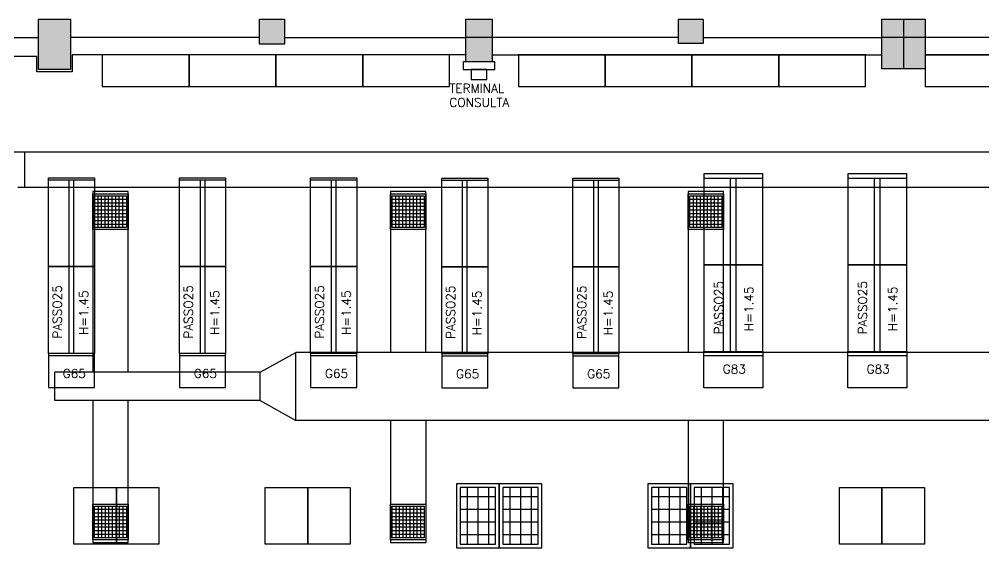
# Model space of a CAD drawing. Header units: metres. Extents: x -367 to 374, y -238 to 224.
# Drawn here: x 214 to 227.61, y 215.21 to 222.67 of the extents above; entities that cross this region are included whole.
import ezdxf
from ezdxf.enums import TextEntityAlignment as Align

# ---------------------------------------------------------------- set-up
doc = ezdxf.new("R2010")
doc.units = ezdxf.units.M
for name, color, linetype in [('ELE-ALIMENTADORES', 160, 'Continuous'), ('LA_BAU_BASES GERAIS_R00$0$ARQ-XREF-ATT', 8, 'Continuous'), ('LA_BAU_BASES GERAIS_R00$0$BASE', 253, 'Continuous'), ('LA_BAU_BASES GERAIS_R00$0$dutos', 31, 'Continuous')]:
    doc.layers.add(name, color=color, linetype=linetype)
doc.styles.add('LA_BAU_BASES GERAIS_R00$0$LA_BAU_MERC_R01$0$R40-125-RS', font='romans.shx', dxfattribs={"height": 0.1248})
doc.styles.add('LA_BAU_BASES GERAIS_R00$0$LA_BAU_MERC_R01$0$RS80', font='ROMANS', dxfattribs={"height": 0.18})
doc.styles.add('LA_BAU_BASES GERAIS_R00$0$R60-125-RS', font='romans.shx', dxfattribs={"height": 0.19})
doc.styles.add('LA_BAU_BASES GERAIS_R00$0$R80-100-RS', font='romans.shx', dxfattribs={"height": 0.203})

# ---------------------------------------------------------------- blocks, each defined once
blk = doc.blocks.new('LA_BAU_BASES GERAIS_R00$0$LA_BAU_ALVENARIA TÉRREO_R01')
at = {"layer": 'LA_BAU_BASES GERAIS_R00$0$BASE', "linetype": 'Continuous'}
h = blk.add_hatch(color=256, dxfattribs=at)
h.dxf.hatch_style = 1
h.paths.add_polyline_path([(214.72, 222.67), (214.27, 222.67), (214.27, 221.96), (214.72, 221.96)])
h = blk.add_hatch(color=256, dxfattribs=at)
h.dxf.hatch_style = 1
h.paths.add_polyline_path([(217.74, 222.67), (217.39, 222.67), (217.39, 222.32), (217.74, 222.32)])
h = blk.add_hatch(color=256, dxfattribs=at)
h.dxf.hatch_style = 1
h.paths.add_polyline_path([(220.67, 222.67), (220.3, 222.67), (220.3, 222.42), (220.67, 222.42)])
h = blk.add_hatch(color=256, dxfattribs=at)
h.dxf.hatch_style = 1
h.paths.add_polyline_path([(223.65, 222.67), (223.3, 222.67), (223.3, 222.33), (223.65, 222.33)])
h = blk.add_hatch(color=256, dxfattribs=at)
h.dxf.hatch_style = 1
h.paths.add_polyline_path([(226.475, 222.67), (226.17, 222.67), (226.17, 222.42), (226.475, 222.42)])
h = blk.add_hatch(color=256, dxfattribs=at)
h.dxf.hatch_style = 1
h.paths.add_polyline_path([(226.78, 222.67), (226.475, 222.67), (226.475, 222.42), (226.78, 222.42)])
h = blk.add_hatch(color=256, dxfattribs=at)
h.dxf.hatch_style = 1
h.paths.add_polyline_path([(220.67, 222.42), (220.3, 222.42), (220.3, 222.07), (220.67, 222.07)])
h = blk.add_hatch(color=256, dxfattribs=at)
h.dxf.hatch_style = 1
h.paths.add_polyline_path([(226.475, 222.42), (226.17, 222.42), (226.17, 221.97), (226.475, 221.97)])
h = blk.add_hatch(color=256, dxfattribs=at)
h.dxf.hatch_style = 1
h.paths.add_polyline_path([(226.78, 222.42), (226.475, 222.42), (226.475, 221.97), (226.78, 221.97)])
for p, q in [((220.3, 222.67), (220.67, 222.67)), ((220.3, 222.07), (220.3, 222.67)), ((220.67, 222.67), (220.67, 222.07)), ((226.17, 222.67), (226.78, 222.67)), ((226.17, 221.97), (226.17, 222.67)), ((226.475, 222.67), (226.475, 221.97)), ((226.78, 222.67), (226.78, 221.97)), ((211.75, 222.415), (214.27, 222.415)), ((217.39, 222.415), (214.72, 222.415)), ((217.74, 222.415), (220.3, 222.415)), ((220.3, 222.42), (220.67, 222.42)), ((223.3, 222.415), (220.67, 222.415)), ((223.65, 222.415), (226.17, 222.415)), ((226.17, 222.42), (226.78, 222.42)), ((229.41, 222.415), (226.78, 222.415)), ((220.67, 222.17), (226.17, 222.17)), ((226.78, 222.17), (232.28, 222.17)), ((220.67, 222.07), (220.3, 222.07)), ((226.78, 221.97), (226.17, 221.97))]:
    blk.add_line(p, q, dxfattribs=at)
for points in [[(214.27, 222.67), (214.72, 222.67), (214.72, 221.96), (214.27, 221.96)], [(217.74, 222.32), (217.39, 222.32), (217.39, 222.67), (217.74, 222.67)], [(223.3, 222.33), (223.3, 222.67), (223.65, 222.67), (223.65, 222.33)]]:
    blk.add_lwpolyline(points, close=True, dxfattribs=at)
blk.add_lwpolyline([(220.3, 222.17), (214.745, 222.17), (214.745, 221.93), (214.245, 221.93), (214.245, 222.145), (200.32, 222.145)], dxfattribs=at)
blk = doc.blocks.new('LA_BAU_BASES GERAIS_R00$0$LA_BAU_MERC_R01')
at = {"layer": 'LA_BAU_BASES GERAIS_R00$0$BASE'}
for p, q in [((215.17, 222.17), (215.17, 221.72)), ((216.395, 222.17), (215.17, 222.17)), ((216.395, 221.72), (216.395, 222.17)), ((216.395, 222.17), (216.395, 221.72)), ((217.62, 222.17), (216.395, 222.17)), ((217.62, 222.17), (217.62, 221.72)), ((218.845, 222.17), (217.62, 222.17)), ((217.62, 221.72), (217.62, 222.17)), ((218.845, 222.17), (218.845, 221.72)), ((220.07, 222.17), (218.845, 222.17)), ((218.845, 221.72), (218.845, 222.17)), ((220.07, 221.72), (220.07, 222.17)), ((221.041, 222.17), (221.041, 221.72)), ((222.266, 222.17), (221.041, 222.17)), ((222.266, 221.72), (222.266, 222.17)), ((222.266, 222.17), (222.266, 221.72)), ((223.491, 222.17), (222.266, 222.17)), ((223.491, 222.17), (223.491, 221.72)), ((224.716, 222.17), (223.491, 222.17)), ((223.491, 221.72), (223.491, 222.17)), ((224.716, 222.17), (224.716, 221.72)), ((225.941, 222.17), (224.716, 222.17)), ((224.716, 221.72), (224.716, 222.17)), ((225.941, 221.72), (225.941, 222.17)), ((226.78, 222.17), (226.78, 221.72)), ((228.005, 222.17), (226.78, 222.17)), ((220.71, 222.07), (220.26, 222.07)), ((220.26, 222.07), (220.26, 221.96)), ((220.26, 221.96), (220.71, 221.96)), ((220.595, 221.96), (220.375, 221.96)), ((220.375, 221.96), (220.375, 221.82)), ((220.595, 221.82), (220.595, 221.96)), ((220.71, 221.96), (220.71, 222.07)), ((220.375, 221.82), (220.595, 221.82)), ((215.17, 221.72), (216.395, 221.72)), ((216.395, 221.72), (217.62, 221.72)), ((217.62, 221.72), (218.845, 221.72)), ((218.845, 221.72), (220.07, 221.72)), ((221.041, 221.72), (222.266, 221.72)), ((222.266, 221.72), (223.491, 221.72)), ((223.491, 221.72), (224.716, 221.72)), ((224.716, 221.72), (225.941, 221.72)), ((226.78, 221.72), (228.005, 221.72)), ((214.41, 220.405), (215.06, 220.405)), ((214.41, 219.18), (214.41, 220.405)), ((214.705, 219.18), (214.705, 220.405)), ((214.765, 220.405), (214.765, 219.18)), ((215.06, 220.405), (215.06, 219.18)), ((216.26, 220.405), (216.91, 220.405)), ((216.26, 219.18), (216.26, 220.405)), ((216.555, 219.18), (216.555, 220.405)), ((216.615, 220.405), (216.615, 219.18)), ((216.91, 220.405), (216.91, 219.18)), ((218.11, 220.405), (218.76, 220.405)), ((218.11, 219.18), (218.11, 220.405)), ((218.405, 219.18), (218.405, 220.405)), ((218.465, 220.405), (218.465, 219.18)), ((218.76, 220.405), (218.76, 219.18)), ((219.96, 220.4), (220.61, 220.4)), ((219.96, 219.175), (219.96, 220.4)), ((220.255, 219.175), (220.255, 220.4)), ((220.315, 220.4), (220.315, 219.175)), ((220.61, 220.4), (220.61, 219.175)), ((221.81, 220.4), (222.46, 220.4)), ((221.81, 219.175), (221.81, 220.4)), ((222.105, 219.175), (222.105, 220.4)), ((222.165, 220.4), (222.165, 219.175)), ((222.46, 220.4), (222.46, 219.175)), ((224.49, 220.424), (223.66, 220.424)), ((223.66, 220.424), (223.66, 219.204)), ((224.035, 219.204), (224.035, 220.424)), ((224.115, 219.204), (224.115, 220.424)), ((224.49, 219.204), (224.49, 220.424)), ((226.52, 220.424), (225.69, 220.424)), ((225.69, 220.424), (225.69, 219.204)), ((226.065, 219.204), (226.065, 220.424)), ((226.145, 219.204), (226.145, 220.424)), ((226.52, 219.204), (226.52, 220.424)), ((215.06, 219.18), (214.41, 219.18)), ((214.41, 219.18), (215.06, 219.18)), ((214.41, 217.955), (214.41, 219.18)), ((214.705, 217.955), (214.705, 219.18)), ((214.765, 219.18), (214.765, 217.955)), ((215.06, 219.18), (215.06, 217.955)), ((216.91, 219.18), (216.26, 219.18)), ((216.26, 219.18), (216.91, 219.18)), ((216.26, 217.955), (216.26, 219.18)), ((216.555, 217.955), (216.555, 219.18)), ((216.615, 219.18), (216.615, 217.955)), ((216.91, 219.18), (216.91, 217.955)), ((218.76, 219.18), (218.11, 219.18)), ((218.11, 219.18), (218.76, 219.18)), ((218.11, 217.955), (218.11, 219.18)), ((218.405, 217.955), (218.405, 219.18)), ((218.465, 219.18), (218.465, 217.955)), ((218.76, 219.18), (218.76, 217.955)), ((220.61, 219.175), (219.96, 219.175)), ((219.96, 219.175), (220.61, 219.175)), ((219.96, 217.95), (219.96, 219.175)), ((220.255, 217.95), (220.255, 219.175)), ((220.315, 219.175), (220.315, 217.95)), ((220.61, 219.175), (220.61, 217.95)), ((222.46, 219.175), (221.81, 219.175)), ((221.81, 219.175), (222.46, 219.175)), ((221.81, 217.95), (221.81, 219.175)), ((222.105, 217.95), (222.105, 219.175)), ((222.165, 219.175), (222.165, 217.95)), ((222.46, 219.175), (222.46, 217.95)), ((223.66, 219.204), (224.49, 219.204)), ((224.49, 219.204), (223.66, 219.204)), ((223.66, 219.204), (223.66, 217.984)), ((224.035, 217.984), (224.035, 219.204)), ((224.115, 217.984), (224.115, 219.204)), ((224.49, 217.984), (224.49, 219.204)), ((225.69, 219.204), (226.52, 219.204)), ((226.52, 219.204), (225.69, 219.204)), ((225.69, 219.204), (225.69, 217.984)), ((226.065, 217.984), (226.065, 219.204)), ((226.145, 217.984), (226.145, 219.204)), ((226.52, 217.984), (226.52, 219.204)), ((215.06, 217.955), (214.41, 217.955)), ((216.91, 217.955), (216.26, 217.955)), ((218.76, 217.955), (218.11, 217.955)), ((220.61, 217.95), (219.96, 217.95)), ((222.46, 217.95), (221.81, 217.95)), ((223.66, 217.984), (224.49, 217.984)), ((225.69, 217.984), (226.52, 217.984)), ((220.77, 216.114), (220.17, 216.114)), ((220.17, 216.114), (220.17, 215.214)), ((220.77, 215.214), (220.77, 216.114)), ((221.37, 216.114), (220.77, 216.114)), ((220.77, 216.114), (220.77, 215.214)), ((221.37, 215.214), (221.37, 216.114)), ((223.47, 216.114), (222.87, 216.114)), ((222.87, 216.114), (222.87, 215.214)), ((223.47, 215.214), (223.47, 216.114)), ((224.07, 216.114), (223.47, 216.114)), ((223.47, 216.114), (223.47, 215.214)), ((224.07, 215.214), (224.07, 216.114)), ((214.77, 216.064), (215.37, 216.064)), ((214.77, 215.264), (214.77, 216.064)), ((215.37, 216.064), (215.97, 216.064)), ((215.37, 215.264), (215.37, 216.064)), ((215.37, 216.064), (215.37, 215.264)), ((215.97, 216.064), (215.97, 215.264)), ((217.47, 216.064), (218.07, 216.064)), ((217.47, 215.264), (217.47, 216.064)), ((218.07, 216.064), (218.67, 216.064)), ((218.07, 215.264), (218.07, 216.064)), ((218.07, 216.064), (218.07, 215.264)), ((218.67, 216.064), (218.67, 215.264)), ((220.72, 216.064), (220.22, 216.064)), ((220.22, 216.064), (220.22, 215.264)), ((220.32, 216.064), (220.32, 215.264)), ((220.47, 216.064), (220.47, 215.264)), ((220.62, 216.064), (220.62, 215.264)), ((220.72, 215.264), (220.72, 216.064)), ((221.32, 216.064), (220.82, 216.064)), ((220.82, 216.064), (220.82, 215.264)), ((220.92, 216.064), (220.92, 215.264)), ((221.07, 216.064), (221.07, 215.264)), ((221.22, 216.064), (221.22, 215.264)), ((221.32, 215.264), (221.32, 216.064)), ((223.42, 216.064), (222.92, 216.064)), ((222.92, 216.064), (222.92, 215.264)), ((223.02, 216.064), (223.02, 215.264)), ((223.17, 216.064), (223.17, 215.264)), ((223.32, 216.064), (223.32, 215.264)), ((223.42, 215.264), (223.42, 216.064)), ((224.02, 216.064), (223.52, 216.064)), ((223.52, 216.064), (223.52, 215.264)), ((223.62, 216.064), (223.62, 215.264)), ((223.77, 216.064), (223.77, 215.264)), ((223.92, 216.064), (223.92, 215.264)), ((224.02, 215.264), (224.02, 216.064)), ((225.57, 216.064), (226.17, 216.064)), ((225.57, 215.264), (225.57, 216.064)), ((226.17, 216.064), (226.77, 216.064)), ((226.17, 215.264), (226.17, 216.064)), ((226.17, 216.064), (226.17, 215.264)), ((226.77, 216.064), (226.77, 215.264)), ((220.72, 215.934), (220.22, 215.934)), ((221.32, 215.934), (220.82, 215.934)), ((223.42, 215.934), (222.92, 215.934)), ((224.02, 215.934), (223.52, 215.934)), ((220.72, 215.754), (220.22, 215.754)), ((221.32, 215.754), (220.82, 215.754)), ((223.42, 215.754), (222.92, 215.754)), ((224.02, 215.754), (223.52, 215.754)), ((220.72, 215.574), (220.22, 215.574)), ((221.32, 215.574), (220.82, 215.574)), ((223.42, 215.574), (222.92, 215.574)), ((224.02, 215.574), (223.52, 215.574)), ((220.72, 215.394), (220.22, 215.394)), ((221.32, 215.394), (220.82, 215.394)), ((223.42, 215.394), (222.92, 215.394)), ((224.02, 215.394), (223.52, 215.394)), ((215.37, 215.264), (214.77, 215.264)), ((215.97, 215.264), (215.37, 215.264)), ((218.07, 215.264), (217.47, 215.264)), ((218.67, 215.264), (218.07, 215.264)), ((220.17, 215.214), (220.77, 215.214)), ((220.22, 215.264), (220.72, 215.264)), ((220.77, 215.214), (221.37, 215.214)), ((220.82, 215.264), (221.32, 215.264)), ((222.87, 215.214), (223.47, 215.214)), ((222.92, 215.264), (223.42, 215.264)), ((223.47, 215.214), (224.07, 215.214)), ((223.52, 215.264), (224.02, 215.264)), ((226.17, 215.264), (225.57, 215.264)), ((226.77, 215.264), (226.17, 215.264))]:
    blk.add_line(p, q, dxfattribs=at)
at = {"layer": 'LA_BAU_BASES GERAIS_R00$0$BASE', "linetype": 'Continuous'}
for p, q in [((224.49, 220.488), (223.66, 220.488)), ((223.66, 220.488), (223.66, 220.424)), ((224.49, 220.424), (224.49, 220.488)), ((226.52, 220.488), (225.69, 220.488)), ((225.69, 220.488), (225.69, 220.424)), ((226.52, 220.424), (226.52, 220.488)), ((214.41, 220.435), (215.06, 220.435)), ((214.41, 220.405), (214.41, 220.435)), ((215.06, 220.435), (215.06, 220.405)), ((216.26, 220.435), (216.91, 220.435)), ((216.26, 220.405), (216.26, 220.435)), ((216.91, 220.435), (216.91, 220.405)), ((218.11, 220.435), (218.76, 220.435)), ((218.11, 220.405), (218.11, 220.435)), ((218.76, 220.435), (218.76, 220.405)), ((219.96, 220.43), (220.61, 220.43)), ((219.96, 220.4), (219.96, 220.43)), ((220.61, 220.43), (220.61, 220.4)), ((221.81, 220.43), (222.46, 220.43)), ((221.81, 220.4), (221.81, 220.43)), ((222.46, 220.43), (222.46, 220.4)), ((214.41, 217.955), (214.41, 217.475)), ((214.41, 217.925), (215.06, 217.925)), ((215.06, 217.475), (215.06, 217.955)), ((216.26, 217.955), (216.26, 217.475)), ((216.26, 217.925), (216.91, 217.925)), ((216.91, 217.475), (216.91, 217.955)), ((218.11, 217.955), (218.11, 217.475)), ((218.11, 217.925), (218.76, 217.925)), ((218.76, 217.475), (218.76, 217.955)), ((219.96, 217.95), (219.96, 217.47)), ((219.96, 217.92), (220.61, 217.92)), ((220.61, 217.47), (220.61, 217.95)), ((221.81, 217.95), (221.81, 217.47)), ((221.81, 217.92), (222.46, 217.92)), ((222.46, 217.47), (222.46, 217.95)), ((223.66, 217.47), (223.66, 217.984)), ((224.49, 217.92), (223.66, 217.92)), ((224.49, 217.984), (224.49, 217.47)), ((225.69, 217.47), (225.69, 217.984)), ((226.52, 217.92), (225.69, 217.92)), ((226.52, 217.984), (226.52, 217.47)), ((214.41, 217.475), (215.06, 217.475)), ((216.26, 217.475), (216.91, 217.475)), ((218.11, 217.475), (218.76, 217.475)), ((219.96, 217.47), (220.61, 217.47)), ((221.81, 217.47), (222.46, 217.47)), ((224.49, 217.47), (223.66, 217.47)), ((226.52, 217.47), (225.69, 217.47))]:
    blk.add_line(p, q, dxfattribs=at)
at = {"layer": 'LA_BAU_BASES GERAIS_R00$0$BASE', "style": 'LA_BAU_BASES GERAIS_R00$0$LA_BAU_MERC_R01$0$R40-125-RS'}
for s, p in [('TERMINAL', (220.067, 221.634, -1.047)), ('CONSULTA', (220.067, 221.434, -1.047)), ('G65', (214.612, 217.61)), ('G65', (216.462, 217.61)), ('G65', (218.312, 217.61)), ('G65', (220.162, 217.605)), ('G65', (222.012, 217.605)), ('G83', (223.925, 217.672)), ('G83', (225.955, 217.672))]:
    blk.add_text(s, height=0.1248, dxfattribs=at).set_placement(p)
for s, p in [('PASSO25', (223.93, 218.223)), ('PASSO25', (225.96, 218.223)), ('PASSO25', (214.598, 218.164)), ('H=1.45', (214.971, 218.214)), ('PASSO25', (216.448, 218.164)), ('H=1.45', (216.821, 218.214)), ('PASSO25', (218.298, 218.164)), ('H=1.45', (218.676, 218.214)), ('PASSO25', (220.148, 218.159)), ('H=1.45', (220.521, 218.209)), ('PASSO25', (221.998, 218.159)), ('H=1.45', (222.371, 218.209)), ('H=1.45', (224.356, 218.268)), ('H=1.45', (226.386, 218.268))]:
    blk.add_text(s, height=0.1248, rotation=89.9999, dxfattribs=at).set_placement(p)
at = {"layer": 'LA_BAU_BASES GERAIS_R00$0$BASE', "text_generation_flag": 4}
for tag, height, rotation, style, p in [('CD H=1.45', 0.12, 180, 'LA_BAU_BASES GERAIS_R00$0$LA_BAU_MERC_R01$0$RS80', (261.738, 205.549)), ('CD H=1.45', 0.12, 180, 'LA_BAU_BASES GERAIS_R00$0$LA_BAU_MERC_R01$0$RS80', (262.989, 205.549)), ('CD H=2.25', 0.125, 270, 'LA_BAU_BASES GERAIS_R00$0$LA_BAU_MERC_R01$0$R40-125-RS', (266.17, 203.663)), ('CD H=1.45', 0.12, 180, 'LA_BAU_BASES GERAIS_R00$0$LA_BAU_MERC_R01$0$RS80', (261.354, 202.826)), ('CD H=1.45', 0.12, 180, 'LA_BAU_BASES GERAIS_R00$0$LA_BAU_MERC_R01$0$RS80', (262.605, 202.826)), ('CD H=1.45', 0.12, 180, 'LA_BAU_BASES GERAIS_R00$0$LA_BAU_MERC_R01$0$RS80', (263.857, 202.826)), ('CD H=1.45', 0.12, 180, 'LA_BAU_BASES GERAIS_R00$0$LA_BAU_MERC_R01$0$RS80', (265.108, 202.826))]:
    blk.add_attdef(tag, text='', height=height, rotation=rotation, dxfattribs=dict(at, style=style)).set_placement(p, align=Align.MIDDLE)
at = {"layer": 'LA_BAU_BASES GERAIS_R00$0$BASE', "style": 'LA_BAU_BASES GERAIS_R00$0$LA_BAU_MERC_R01$0$RS80', "text_generation_flag": 4}
for p in [(261.764, 204.896), (263.015, 204.896)]:
    blk.add_attdef('CD H=1.45', text='', height=0.12, dxfattribs=at).set_placement(p, align=Align.MIDDLE)
at = {"layer": 'LA_BAU_BASES GERAIS_R00$0$BASE', "style": 'LA_BAU_BASES GERAIS_R00$0$LA_BAU_MERC_R01$0$R40-125-RS'}
for p in [(246.243, 203.098), (247.393, 203.098), (248.543, 203.098), (249.693, 203.098), (250.843, 203.098), (246.243, 202.318), (247.393, 202.318), (248.543, 202.318), (249.693, 202.318), (250.843, 202.318)]:
    blk.add_attdef('TIPO', text='', height=0.125, rotation=180, dxfattribs=at).set_placement(p, align=Align.MIDDLE)
blk = doc.blocks.new('LA_BAU_BASES GERAIS_R00$0$A$C5BA41825')
at = {"layer": 'LA_BAU_BASES GERAIS_R00$0$dutos', "color": 251}
for p, q in [((-53.197, 42.86), (-31.82, 42.86)), ((-52.672, 42.36), (-52.672, 42.86)), ((-52.772, 42.36), (-31.54, 42.36)), ((-51.215, 42.302), (-51.715, 42.302)), ((-51.715, 42.302), (-51.715, 39.75)), ((-51.69, 42.191), (-51.24, 42.191)), ((-51.64, 41.791), (-51.64, 42.241)), ((-51.59, 41.791), (-51.59, 42.241)), ((-51.54, 41.791), (-51.54, 42.241)), ((-51.49, 41.791), (-51.49, 42.241)), ((-51.44, 41.791), (-51.44, 42.241)), ((-51.39, 41.791), (-51.39, 42.241)), ((-51.34, 41.791), (-51.34, 42.241)), ((-51.29, 41.791), (-51.29, 42.241)), ((-51.215, 39.75), (-51.215, 42.302)), ((-47.015, 42.302), (-47.515, 42.302)), ((-47.515, 42.302), (-47.515, 40.03)), ((-47.49, 42.191), (-47.04, 42.191)), ((-47.44, 41.791), (-47.44, 42.241)), ((-47.39, 41.791), (-47.39, 42.241)), ((-47.34, 41.791), (-47.34, 42.241)), ((-47.29, 41.791), (-47.29, 42.241)), ((-47.24, 41.791), (-47.24, 42.241)), ((-47.19, 41.791), (-47.19, 42.241)), ((-47.14, 41.791), (-47.14, 42.241)), ((-47.09, 41.791), (-47.09, 42.241)), ((-47.015, 40.03), (-47.015, 42.302)), ((-42.815, 42.302), (-43.315, 42.302)), ((-43.315, 42.302), (-43.315, 40.03)), ((-43.29, 42.191), (-42.84, 42.191)), ((-43.24, 41.791), (-43.24, 42.241)), ((-43.19, 41.791), (-43.19, 42.241)), ((-43.14, 41.791), (-43.14, 42.241)), ((-43.09, 41.791), (-43.09, 42.241)), ((-43.04, 41.791), (-43.04, 42.241)), ((-42.99, 41.791), (-42.99, 42.241)), ((-42.94, 41.791), (-42.94, 42.241)), ((-42.89, 41.791), (-42.89, 42.241)), ((-42.815, 40.03), (-42.815, 42.302)), ((-51.69, 42.141), (-51.24, 42.141)), ((-51.69, 42.091), (-51.24, 42.091)), ((-47.49, 42.141), (-47.04, 42.141)), ((-47.49, 42.091), (-47.04, 42.091)), ((-43.29, 42.141), (-42.84, 42.141)), ((-43.29, 42.091), (-42.84, 42.091)), ((-51.69, 42.041), (-51.24, 42.041)), ((-51.69, 41.991), (-51.24, 41.991)), ((-51.69, 41.941), (-51.24, 41.941)), ((-47.49, 42.041), (-47.04, 42.041)), ((-47.49, 41.991), (-47.04, 41.991)), ((-47.49, 41.941), (-47.04, 41.941)), ((-43.29, 42.041), (-42.84, 42.041)), ((-43.29, 41.991), (-42.84, 41.991)), ((-43.29, 41.941), (-42.84, 41.941)), ((-51.69, 41.891), (-51.24, 41.891)), ((-51.69, 41.841), (-51.24, 41.841)), ((-47.49, 41.891), (-47.04, 41.891)), ((-47.49, 41.841), (-47.04, 41.841)), ((-43.29, 41.891), (-42.84, 41.891)), ((-43.29, 41.841), (-42.84, 41.841)), ((-49.35, 39.75), (-48.85, 40.03)), ((-31.54, 40.03), (-48.85, 40.03)), ((-48.85, 39.07), (-48.85, 40.03)), ((-52.25, 39.35), (-52.25, 39.75)), ((-49.35, 39.75), (-52.25, 39.75)), ((-49.35, 39.35), (-49.35, 39.75)), ((-49.35, 39.35), (-52.25, 39.35)), ((-51.715, 39.35), (-51.715, 37.35)), ((-51.215, 37.35), (-51.215, 39.35)), ((-49.35, 39.35), (-48.85, 39.07)), ((-31.9, 39.07), (-48.85, 39.07)), ((-47.515, 39.07), (-47.515, 37.35)), ((-47.015, 39.07), (-47.015, 37.35)), ((-43.315, 39.07), (-43.315, 37.35)), ((-42.815, 37.35), (-42.815, 39.07)), ((-51.64, 37.862), (-51.64, 37.412)), ((-51.59, 37.862), (-51.59, 37.412)), ((-51.54, 37.862), (-51.54, 37.412)), ((-51.49, 37.862), (-51.49, 37.412)), ((-51.44, 37.862), (-51.44, 37.412)), ((-51.39, 37.862), (-51.39, 37.412)), ((-51.34, 37.862), (-51.34, 37.412)), ((-51.29, 37.862), (-51.29, 37.412)), ((-47.44, 37.862), (-47.44, 37.412)), ((-47.39, 37.862), (-47.39, 37.412)), ((-47.34, 37.862), (-47.34, 37.412)), ((-47.29, 37.862), (-47.29, 37.412)), ((-47.24, 37.862), (-47.24, 37.412)), ((-47.19, 37.862), (-47.19, 37.412)), ((-47.14, 37.862), (-47.14, 37.412)), ((-47.09, 37.862), (-47.09, 37.412)), ((-43.24, 37.862), (-43.24, 37.412)), ((-43.19, 37.862), (-43.19, 37.412)), ((-43.14, 37.862), (-43.14, 37.412)), ((-43.09, 37.862), (-43.09, 37.412)), ((-43.04, 37.862), (-43.04, 37.412)), ((-42.99, 37.862), (-42.99, 37.412)), ((-42.94, 37.862), (-42.94, 37.412)), ((-42.89, 37.862), (-42.89, 37.412)), ((-51.24, 37.812), (-51.69, 37.812)), ((-51.24, 37.762), (-51.69, 37.762)), ((-51.24, 37.712), (-51.69, 37.712)), ((-47.04, 37.812), (-47.49, 37.812)), ((-47.04, 37.762), (-47.49, 37.762)), ((-47.04, 37.712), (-47.49, 37.712)), ((-42.84, 37.812), (-43.29, 37.812)), ((-42.84, 37.762), (-43.29, 37.762)), ((-42.84, 37.712), (-43.29, 37.712)), ((-51.24, 37.662), (-51.69, 37.662)), ((-51.24, 37.612), (-51.69, 37.612)), ((-51.24, 37.562), (-51.69, 37.562)), ((-47.04, 37.662), (-47.49, 37.662)), ((-47.04, 37.612), (-47.49, 37.612)), ((-47.04, 37.562), (-47.49, 37.562)), ((-42.84, 37.662), (-43.29, 37.662)), ((-42.84, 37.612), (-43.29, 37.612)), ((-42.84, 37.562), (-43.29, 37.562)), ((-51.24, 37.512), (-51.69, 37.512)), ((-51.24, 37.462), (-51.69, 37.462)), ((-47.04, 37.512), (-47.49, 37.512)), ((-47.04, 37.462), (-47.49, 37.462)), ((-42.84, 37.512), (-43.29, 37.512)), ((-42.84, 37.462), (-43.29, 37.462)), ((-51.715, 37.35), (-51.215, 37.35)), ((-47.515, 37.35), (-47.015, 37.35)), ((-43.315, 37.35), (-42.815, 37.35))]:
    blk.add_line(p, q, dxfattribs=at)
for points in [[(-51.715, 41.765), (-51.715, 42.266), (-51.215, 42.266), (-51.215, 41.765)], [(-51.69, 41.791), (-51.69, 42.241), (-51.24, 42.241), (-51.24, 41.791)], [(-47.515, 41.765), (-47.515, 42.266), (-47.015, 42.266), (-47.015, 41.765)], [(-47.49, 41.791), (-47.49, 42.241), (-47.04, 42.241), (-47.04, 41.791)], [(-43.315, 41.765), (-43.315, 42.266), (-42.815, 42.266), (-42.815, 41.765)], [(-43.29, 41.791), (-43.29, 42.241), (-42.84, 42.241), (-42.84, 41.791)], [(-51.215, 37.887), (-51.215, 37.386), (-51.715, 37.386), (-51.715, 37.887)], [(-51.24, 37.862), (-51.24, 37.412), (-51.69, 37.412), (-51.69, 37.862)], [(-47.015, 37.887), (-47.015, 37.386), (-47.515, 37.386), (-47.515, 37.887)], [(-47.04, 37.862), (-47.04, 37.412), (-47.49, 37.412), (-47.49, 37.862)], [(-42.815, 37.887), (-42.815, 37.386), (-43.315, 37.386), (-43.315, 37.887)], [(-42.84, 37.862), (-42.84, 37.412), (-43.29, 37.412), (-43.29, 37.862)]]:
    blk.add_lwpolyline(points, close=True, dxfattribs=at)
blk = doc.blocks.new('LA_BAU_BASES GERAIS_R00')
at = {"layer": 'LA_BAU_BASES GERAIS_R00$0$ARQ-XREF-ATT'}
blk.add_blockref('LA_BAU_BASES GERAIS_R00$0$A$C5BA41825', (266.75, 177.94), dxfattribs=at)
at = {"layer": 'LA_BAU_BASES GERAIS_R00$0$BASE'}
for name in ['LA_BAU_BASES GERAIS_R00$0$LA_BAU_MERC_R01', 'LA_BAU_BASES GERAIS_R00$0$LA_BAU_ALVENARIA TÉRREO_R01']:
    blk.add_blockref(name, (0, 0), dxfattribs=at)
at = {"layer": 'LA_BAU_BASES GERAIS_R00$0$BASE', "style": 'LA_BAU_BASES GERAIS_R00$0$R60-125-RS'}
for p in [(242.782, 218.919), (358.637, 192.964)]:
    blk.add_attdef('S', text='', height=0.19, rotation=90, dxfattribs=at).set_placement(p, align=Align.MIDDLE_CENTER)
at = {"layer": 'LA_BAU_BASES GERAIS_R00$0$BASE', "style": 'LA_BAU_BASES GERAIS_R00$0$R80-100-RS'}
blk.add_attdef('ACESSO', text='', height=0.203, dxfattribs=at).set_placement((365.922, 191.987), align=Align.TOP_CENTER)
at = {"layer": 'LA_BAU_BASES GERAIS_R00$0$BASE', "style": 'LA_BAU_BASES GERAIS_R00$0$R60-125-RS'}
blk.add_attdef('S', text='', height=0.19, dxfattribs=at).set_placement((266.114, 180.913), align=Align.MIDDLE_CENTER)

msp = doc.modelspace()

# ---------------------------------------------------------------- block references
at = {"layer": 'ELE-ALIMENTADORES', "color": 2}
msp.add_blockref('LA_BAU_BASES GERAIS_R00', (0, 0), dxfattribs=at)

doc.saveas('drawing.dxf')
